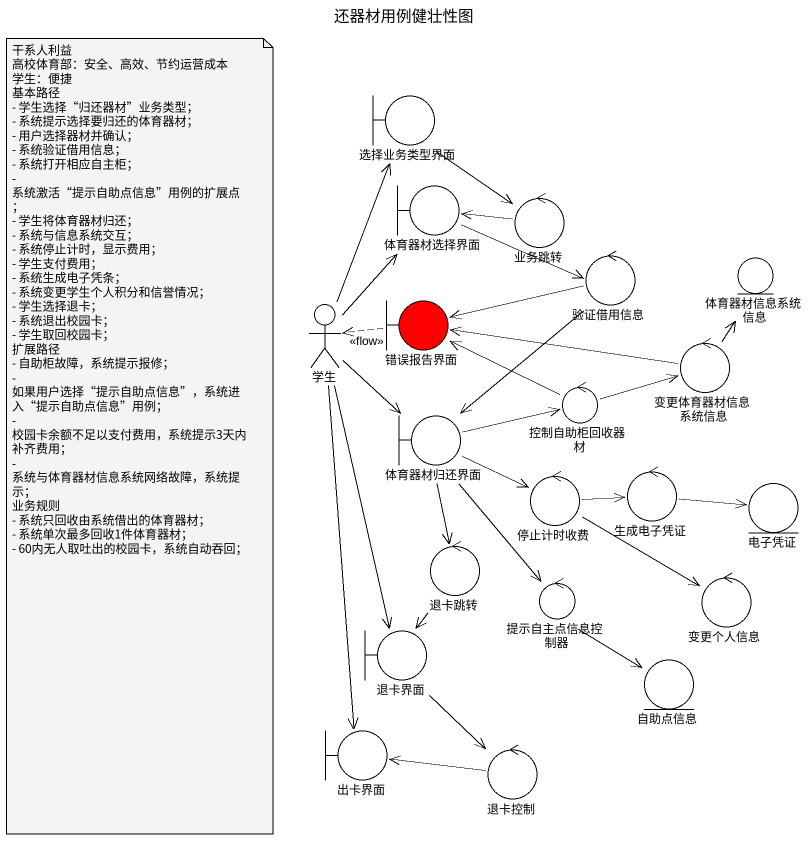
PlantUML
@startuml
title 还器材用例健壮性图
boundary 选择业务类型界面
boundary 体育器材选择界面
control 业务跳转
control 验证借用信息
entity 体育器材信息系统信息
actor 学生
boundary 错误报告界面 #FF0000
control 变更体育器材信息系统信息
boundary 体育器材归还界面
control 控制自助柜回收器材
control 停止计时收费
control 生成电子凭证
entity 电子凭证
control 退卡跳转
control 提示自主点信息控制器
control 变更个人信息
boundary 退卡界面
entity 自助点信息
boundary 出卡界面
control 退卡控制
选择业务类型界面 --> 业务跳转
体育器材选择界面 -right-> 验证借用信息
业务跳转 -left-> 体育器材选择界面
验证借用信息 -left-> 错误报告界面
验证借用信息 --> 体育器材归还界面
学生 -up-> 选择业务类型界面
学生 -up-> 体育器材选择界面
学生 --> 体育器材归还界面
学生 --> 退卡界面
学生 --> 出卡界面
错误报告界面 .left.> 学生 : <<flow>>
变更体育器材信息系统信息 -up-> 体育器材信息系统信息
变更体育器材信息系统信息 -left-> 错误报告界面
体育器材归还界面 -right-> 控制自助柜回收器材
体育器材归还界面 -right-> 停止计时收费
体育器材归还界面 --> 退卡跳转
体育器材归还界面 --> 提示自主点信息控制器
控制自助柜回收器材 -left-> 错误报告界面
控制自助柜回收器材 -right-> 变更体育器材信息系统信息
停止计时收费 -right-> 生成电子凭证
停止计时收费 -right-> 变更个人信息
生成电子凭证 -right-> 电子凭证
退卡跳转 --> 退卡界面
提示自主点信息控制器 --> 自助点信息
退卡界面 --> 退卡控制
退卡控制 -left-> 出卡界面
note as N1
  干系人利益
  高校体育部：安全、高效、节约运营成本
  学生：便捷
  基本路径
  - 学生选择“归还器材”业务类型；
  - 系统提示选择要归还的体育器材；
  - 用户选择器材并确认；
  - 系统验证借用信息；
  - 系统打开相应自主柜；
  - 系统激活“提示自助点信息”用例的扩展点；
  - 学生将体育器材归还；
  - 系统与信息系统交互；
  - 系统停止计时，显示费用；
  - 学生支付费用；
  - 系统生成电子凭条；
  - 系统变更学生个人积分和信誉情况；
  - 学生选择退卡；
  - 系统退出校园卡；
  - 学生取回校园卡；
  扩展路径
  - 自助柜故障，系统提示报修；
  - 如果用户选择“提示自助点信息”，系统进入“提示自助点信息”用例；
  - 校园卡余额不足以支付费用，系统提示3天内补齐费用；
  - 系统与体育器材信息系统网络故障，系统提示；
  业务规则
  - 系统只回收由系统借出的体育器材；
  - 系统单次最多回收1件体育器材；
  - 60内无人取吐出的校园卡，系统自动吞回；
end note
@enduml
